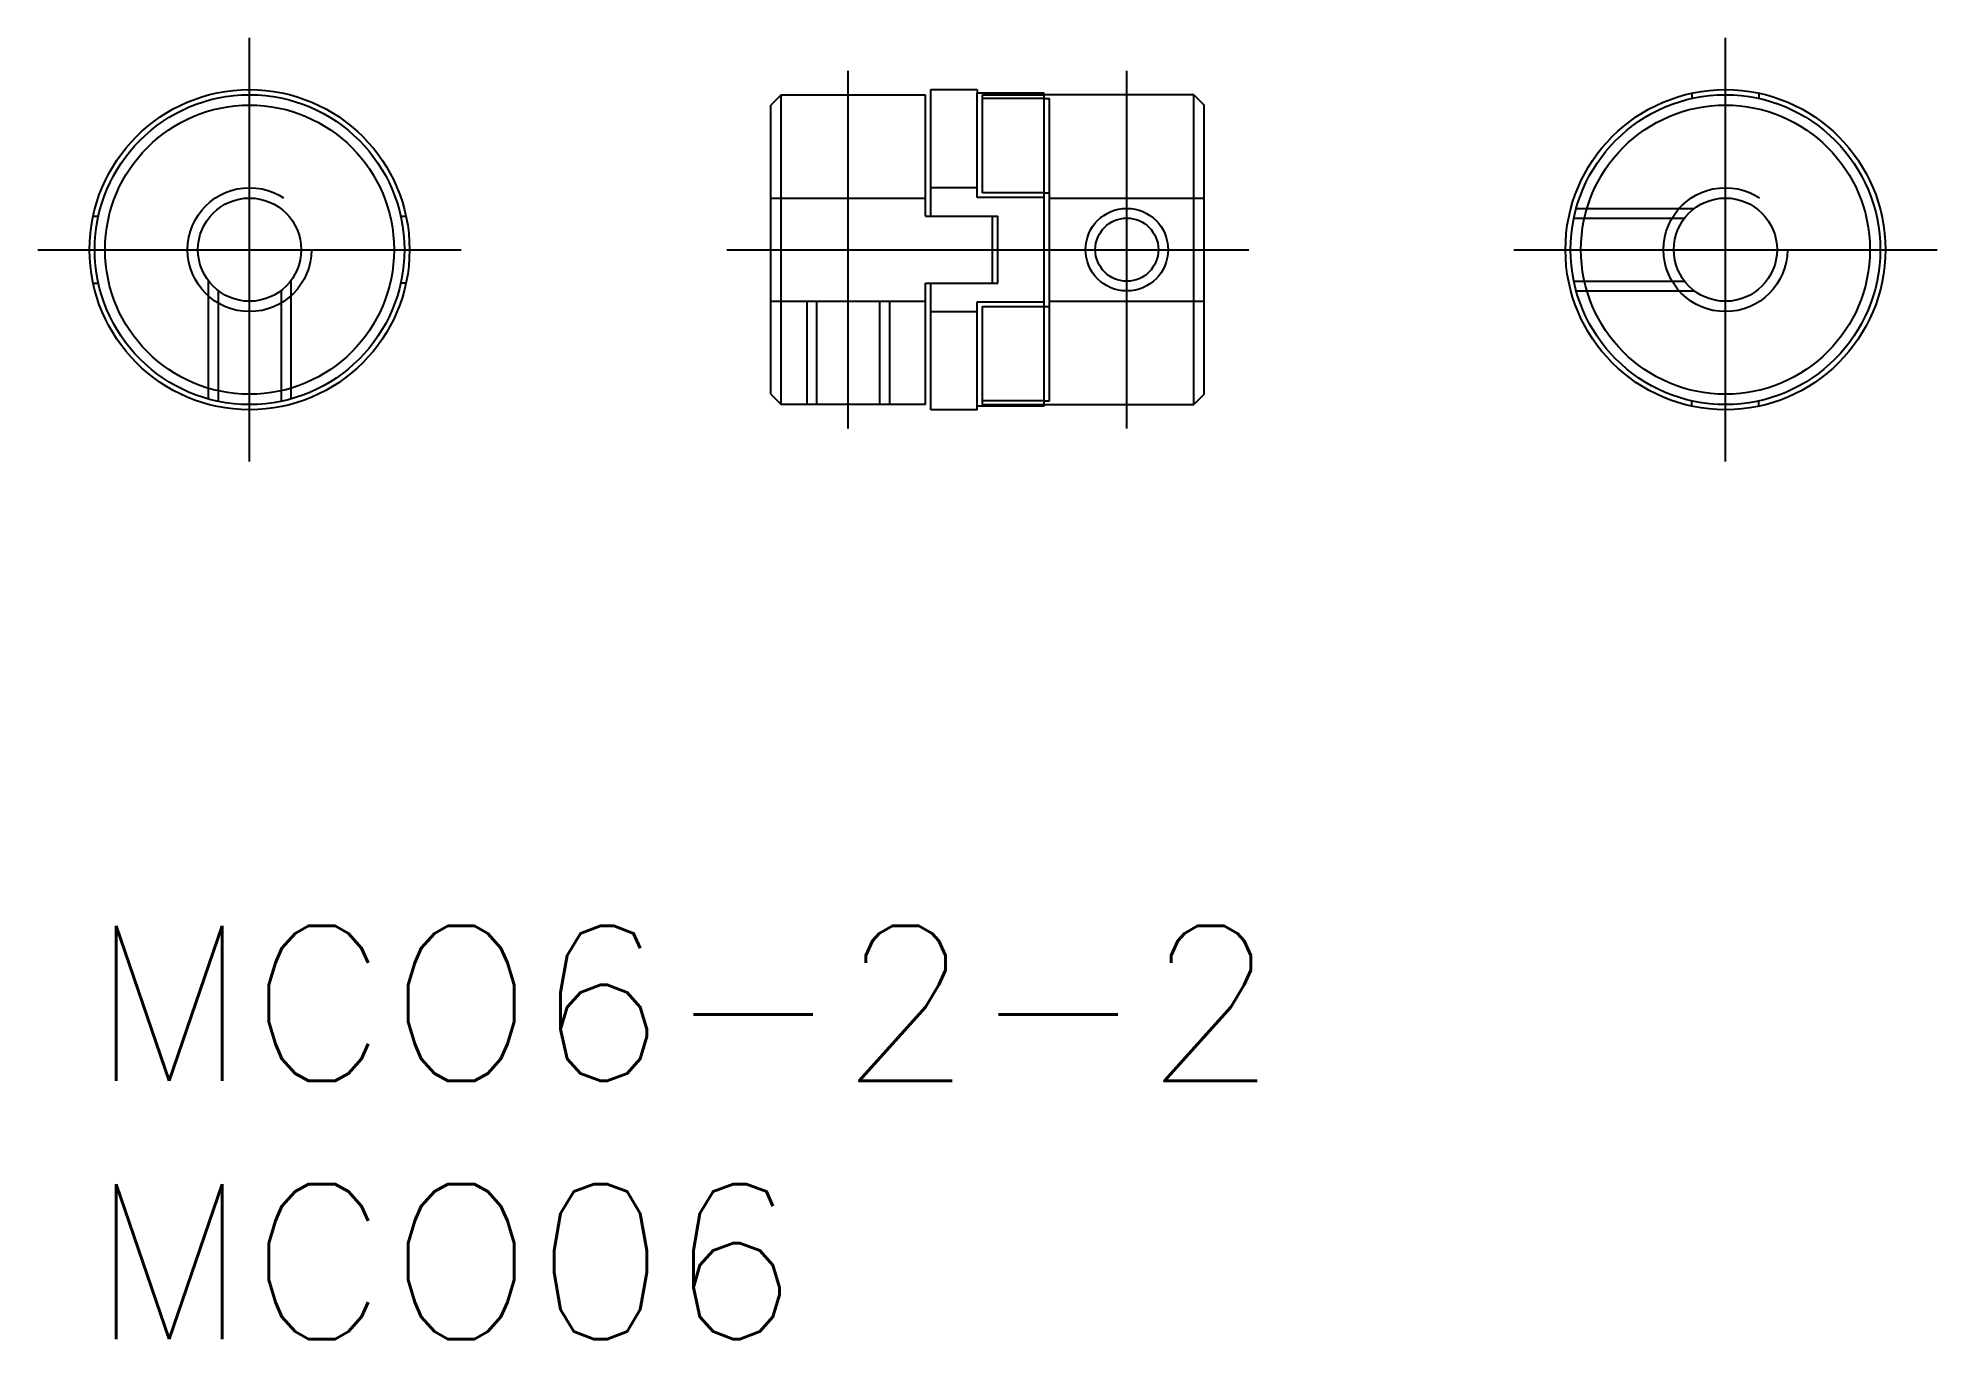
# Model space of a CAD drawing. Extents: x -1 to 35.8, y -8 to 17.2.
import ezdxf

# ---------------------------------------------------------------- set-up
doc = ezdxf.new("R2010")
doc.units = 0
doc.header["$LTSCALE"] = 0.5
doc.linetypes.add('CENTER', pattern=[50.8, 31.75, -6.35, 6.35, -6.35])
doc.linetypes.add('DASHED', pattern=[19.05, 12.7, -6.35])
for name, color, linetype in [('MSM_CENTER', 1, 'CENTER'), ('MSM_CONTINUOUS', 7, 'CONTINUOUS'), ('MSM_DASHED', 4, 'DASHED'), ('MSM_NARROW', 5, 'CONTINUOUS'), ('MSM_PART_NUMBER', 7, 'CONTINUOUS')]:
    doc.layers.add(name, color=color, linetype=linetype)
doc.styles.get("Standard").update_dxf_attribs({"font": 'txt.shx', "height": 1.5, "bigfont": 'bigfont.shx'})

# ---------------------------------------------------------------- blocks, each defined once
blk = doc.blocks.new('*U12')
at = {"layer": 'MSM_PART_NUMBER'}
blk.add_text('MCO6-2-2', height=3, dxfattribs=at).set_placement((0, -3))
blk = doc.blocks.new('*U13')
at = {"layer": 'MSM_PART_NUMBER'}
blk.add_text('MCO06', height=3, dxfattribs=at).set_placement((0, -8))

msp = doc.modelspace()

# ---------------------------------------------------------------- linework, layer by layer
at = {"layer": 'MSM_CENTER'}
for p, q in [((3.1, 9), (3.1, 17.2)), ((31.7, 9), (31.7, 17.2)), ((14.7, 9.638), (14.7, 16.562)), ((20.1, 9.638), (20.1, 16.562)), ((-1, 13.1), (7.2, 13.1)), ((12.348, 13.1), (22.465, 13.1)), ((27.6, 13.1), (35.8, 13.1))]:
    msp.add_line(p, q, dxfattribs=at)
at = {"layer": 'MSM_CONTINUOUS'}
for p, q in [((16.3, 16.2), (17.2, 16.2)), ((16.3, 13.75), (16.3, 16.2)), ((17.2, 16.2), (17.2, 16.131)), ((13.4, 16.1), (13.2, 15.9)), ((13.2, 10.3), (13.2, 15.9)), ((13.4, 16.1), (16.2, 16.1)), ((13.4, 10.1), (13.4, 16.1)), ((16.2, 13.75), (16.2, 16.1)), ((18.5, 16.131), (17.2, 16.131)), ((18.5, 10.069), (18.5, 16.131)), ((21.4, 16.1), (18.5, 16.1)), ((18.5, 16.029), (18.6, 16.029)), ((18.6, 10.171), (18.6, 16.029)), ((21.4, 16.1), (21.6, 15.9)), ((21.4, 10.1), (21.4, 16.1)), ((21.6, 10.3), (21.6, 15.9)), ((31.05, 16.131), (31.05, 16.029)), ((32.35, 16.131), (32.35, 16.029)), ((18.5, 14.2), (18.6, 14.2)), ((0.069, 13.75), (0.171, 13.75)), ((6.029, 13.75), (6.131, 13.75)), ((16.2, 13.75), (17.6, 13.75)), ((17.5, 12.45), (17.5, 13.75)), ((17.6, 12.45), (17.6, 13.75)), ((0.069, 12.45), (0.171, 12.45)), ((6.131, 12.45), (6.029, 12.45)), ((16.2, 12.45), (17.6, 12.45)), ((16.2, 10.1), (16.2, 12.45)), ((16.3, 10), (16.3, 12.45)), ((18.5, 12), (18.6, 12)), ((13.2, 10.3), (13.4, 10.1)), ((16.2, 10.1), (13.4, 10.1)), ((17.2, 10), (16.3, 10)), ((18.5, 10.069), (17.2, 10.069)), ((17.2, 10), (17.2, 10.069)), ((18.5, 10.171), (18.6, 10.171)), ((18.5, 10.1), (21.4, 10.1)), ((21.6, 10.3), (21.4, 10.1)), ((31.05, 10.069), (31.05, 10.171)), ((32.35, 10.069), (32.35, 10.171))]:
    msp.add_line(p, q, dxfattribs=at)
for centre, radius in [((3.1, 13.1), 3.1), ((31.7, 13.1), 3.1), ((3.1, 13.1), 3), ((3.1, 13.1), 2.8), ((31.7, 13.1), 3), ((31.7, 13.1), 2.8), ((3.1, 13.1), 1), ((31.7, 13.1), 1), ((20.1, 13.1), 0.611)]:
    msp.add_circle(centre, radius, dxfattribs=at)
at = {"layer": 'MSM_DASHED'}
for p, q in [((17.2, 14.109), (17.2, 16.131)), ((17.3, 14.2), (17.3, 16.1)), ((17.3, 16.1), (18.5, 16.1)), ((18.5, 16.029), (17.3, 16.029)), ((13.2, 14.1), (16.2, 14.1)), ((17.2, 14.3), (16.3, 14.3)), ((18.5, 14.109), (17.2, 14.109)), ((18.5, 14.2), (17.3, 14.2)), ((18.6, 14.1), (21.6, 14.1)), ((28.763, 13.71), (30.908, 13.71)), ((28.809, 13.9), (31.1, 13.9)), ((2.3, 12.5), (2.3, 10.209)), ((2.489, 12.308), (2.489, 10.163)), ((3.71, 12.308), (3.71, 10.163)), ((3.9, 12.5), (3.9, 10.209)), ((28.763, 12.489), (30.908, 12.489)), ((28.809, 12.3), (31.1, 12.3)), ((13.2, 12.1), (16.2, 12.1)), ((13.9, 12.1), (13.9, 10.1)), ((14.089, 12.1), (14.089, 10.1)), ((15.31, 12.1), (15.31, 10.1)), ((15.5, 12.1), (15.5, 10.1)), ((16.3, 11.9), (17.2, 11.9)), ((17.2, 10.069), (17.2, 12.091)), ((17.2, 12.091), (18.5, 12.091)), ((17.3, 10.1), (17.3, 12)), ((17.3, 12), (18.5, 12)), ((18.6, 12.1), (21.6, 12.1)), ((18.5, 10.171), (17.3, 10.171)), ((17.3, 10.1), (18.5, 10.1))]:
    msp.add_line(p, q, dxfattribs=at)
for centre in [(3.1, 13.1), (31.7, 13.1)]:
    msp.add_circle(centre, 1.2, dxfattribs=at)
at = {"layer": 'MSM_NARROW'}
msp.add_circle((20.1, 13.1), 0.8, dxfattribs=at)

# ---------------------------------------------------------------- block references
at = {"layer": 'MSM_CONTINUOUS'}
for name in ['*U12', '*U13']:
    msp.add_blockref(name, (0, 0), dxfattribs=at)

doc.saveas('drawing.dxf')
